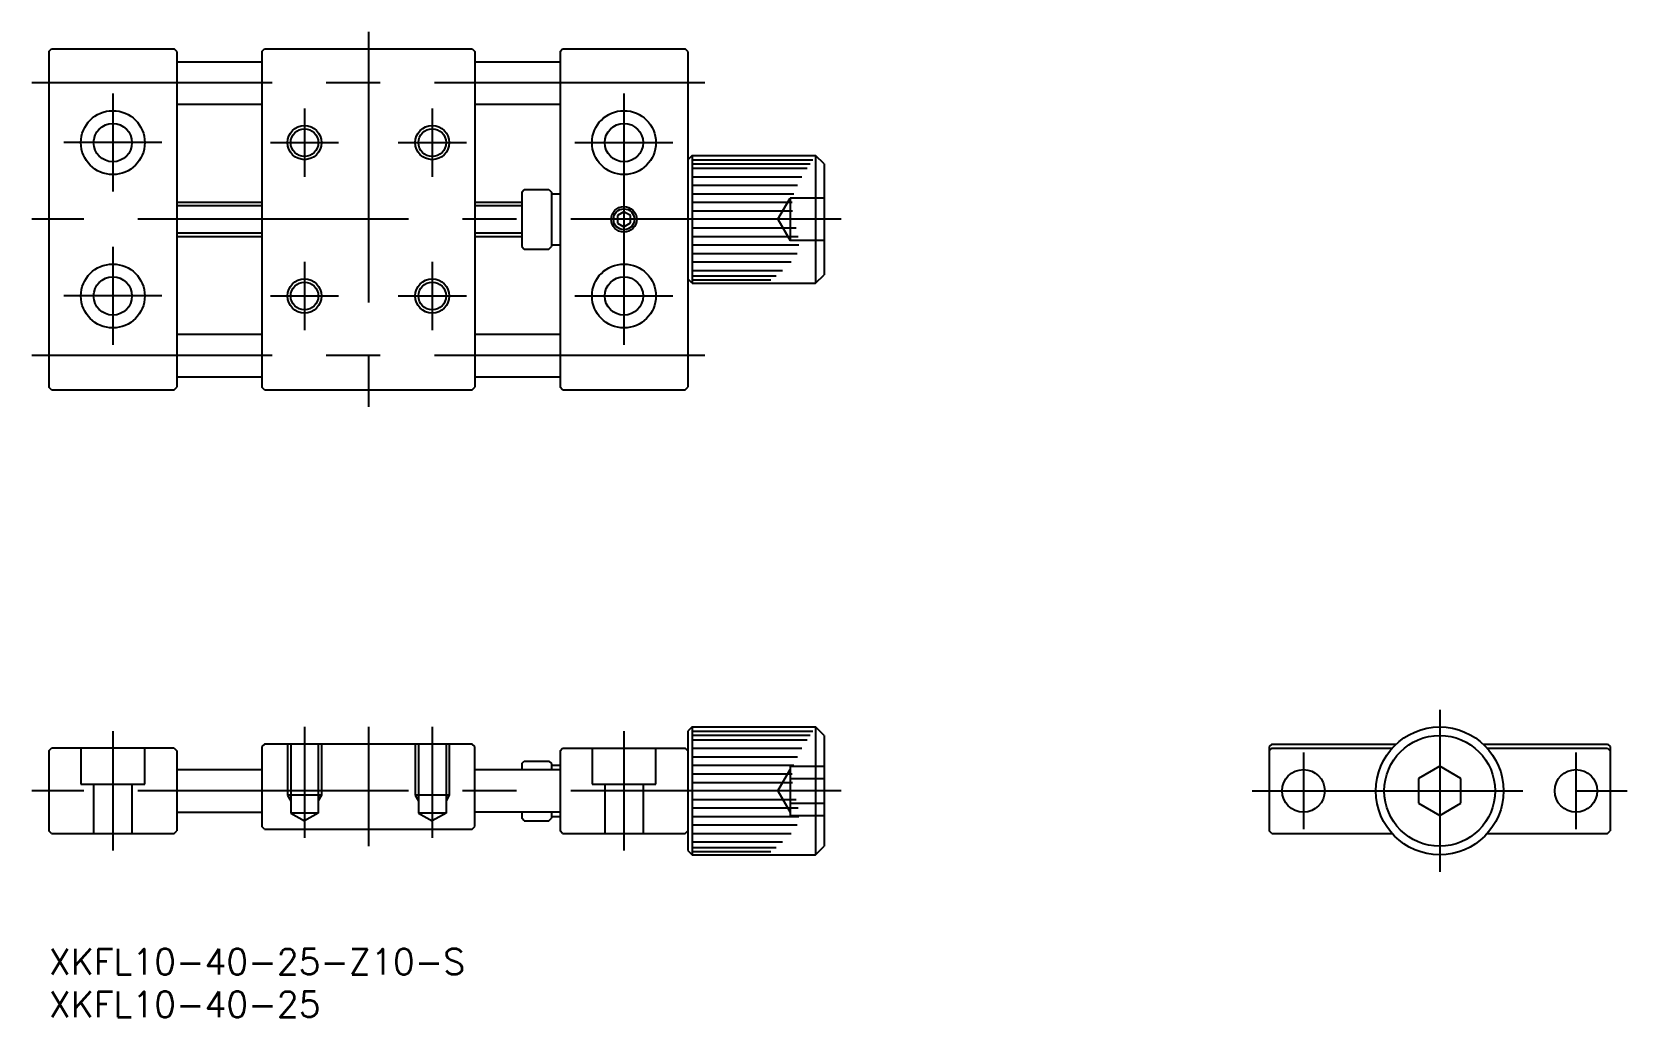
# Model space of a CAD drawing. Extents: x -165 to 22, y -27 to 89.
import ezdxf

# ---------------------------------------------------------------- set-up
doc = ezdxf.new("R2010")
doc.units = 0
doc.linetypes.add('CENTER', pattern=[50.8, 31.75, -6.35, 6.35, -6.35])
doc.linetypes.add('DASHED', pattern=[19.05, 12.7, -6.35])
doc.layers.get('0').update_dxf_attribs({"linetype": 'CONTINUOUS'})
doc.layers.add('CENTER', color=1, linetype='CONTINUOUS')
doc.styles.get("Standard").update_dxf_attribs({"font": 'txt.shx', "height": 3, "bigfont": 'bigfont.shx'})

# ---------------------------------------------------------------- blocks, each defined once
blk = doc.blocks.new('*U2')
at = {"color": 7, "linetype": 'CONTINUOUS'}
blk.add_text('XKFL10-40-25-Z10-S', height=3, dxfattribs=at).set_placement((-163.26, -21.61))
blk = doc.blocks.new('*U3')
at = {"color": 7, "linetype": 'CONTINUOUS'}
blk.add_text('XKFL10-40-25', height=3, dxfattribs=at).set_placement((-163.26, -26.61))

msp = doc.modelspace()

# ---------------------------------------------------------------- linework, layer by layer
at = {"color": 7, "linetype": 'CONTINUOUS'}
for p, q in [((-163.26, 86.73), (-162.96, 87.03)), ((-163.26, 86.73), (-163.26, 47.33)), ((-162.96, 87.03), (-148.56, 87.03)), ((-148.26, 86.73), (-148.56, 87.03)), ((-148.26, 86.73), (-148.26, 47.33)), ((-138.26, 86.73), (-137.96, 87.03)), ((-138.26, 86.73), (-138.26, 47.33)), ((-137.96, 87.03), (-113.56, 87.03)), ((-113.56, 87.03), (-113.26, 86.73)), ((-113.26, 86.73), (-113.26, 47.33)), ((-103.26, 86.73), (-102.96, 87.03)), ((-103.26, 86.73), (-103.26, 47.33)), ((-102.96, 87.03), (-88.56, 87.03)), ((-88.26, 86.73), (-88.56, 87.03)), ((-88.26, 86.73), (-88.26, 47.33)), ((-148.26, 85.53), (-138.26, 85.53)), ((-113.26, 85.53), (-103.26, 85.53)), ((-148.26, 80.53), (-138.26, 80.53)), ((-113.26, 80.53), (-103.26, 80.53)), ((-87.76, 74.53), (-88.26, 74.03)), ((-87.76, 74.53), (-87.76, 59.53)), ((-87.76, 74.53), (-73.26, 74.53)), ((-87.76, 74.03), (-73.6, 74.03)), ((-87.76, 73.56), (-73.91, 73.56)), ((-73.26, 74.53), (-73.26, 59.53)), ((-72.26, 73.53), (-73.26, 74.53)), ((-72.26, 73.53), (-72.26, 60.53)), ((-87.76, 73.03), (-74.25, 73.03)), ((-87.76, 72.03), (-74.86, 72.03)), ((-107.76, 70.23), (-107.46, 70.53)), ((-107.76, 70.23), (-107.76, 63.83)), ((-107.46, 70.53), (-104.56, 70.53)), ((-104.56, 70.53), (-104.26, 70.23)), ((-104.26, 70.23), (-104.26, 63.83)), ((-104.26, 70.03), (-103.26, 70.03)), ((-87.76, 71.03), (-75.4, 71.03)), ((-87.76, 70.03), (-75.82, 70.03)), ((-148.26, 69.03), (-138.26, 69.03)), ((-113.26, 69.03), (-107.76, 69.03)), ((-95.76, 67.89), (-96.51, 67.46)), ((-96.51, 67.46), (-96.51, 66.59)), ((-95.01, 67.46), (-95.76, 67.89)), ((-95.01, 66.6), (-95.01, 67.46)), ((-87.76, 69.03), (-76, 69.03)), ((-87.76, 68.03), (-75.97, 68.03)), ((-96.51, 66.59), (-95.76, 66.16)), ((-95.76, 66.16), (-95.01, 66.6)), ((-87.76, 66.03), (-75.54, 66.03)), ((-148.26, 65.03), (-138.26, 65.03)), ((-113.26, 65.03), (-107.76, 65.03)), ((-107.76, 63.83), (-107.46, 63.53)), ((-104.56, 63.53), (-104.26, 63.83)), ((-104.26, 64.03), (-103.26, 64.03)), ((-87.76, 65.03), (-75.32, 65.03)), ((-87.76, 64.03), (-75.23, 64.03)), ((-107.46, 63.53), (-104.56, 63.53)), ((-87.76, 63.03), (-75.44, 63.03)), ((-87.76, 62.03), (-76.12, 62.03)), ((-87.76, 59.53), (-88.26, 60.03)), ((-87.76, 61.03), (-77.14, 61.03)), ((-87.76, 60.39), (-77.91, 60.39)), ((-73.26, 59.53), (-72.26, 60.53)), ((-87.76, 59.92), (-78.53, 59.92)), ((-87.76, 59.53), (-73.26, 59.53)), ((-148.26, 53.53), (-138.26, 53.53)), ((-113.26, 53.53), (-103.26, 53.53)), ((-162.96, 47.03), (-163.26, 47.33)), ((-162.96, 47.03), (-148.56, 47.03)), ((-148.56, 47.03), (-148.26, 47.33)), ((-148.26, 48.53), (-138.26, 48.53)), ((-137.96, 47.03), (-138.26, 47.33)), ((-137.96, 47.03), (-113.56, 47.03)), ((-113.56, 47.03), (-113.26, 47.33)), ((-113.26, 48.53), (-103.26, 48.53)), ((-102.96, 47.03), (-103.26, 47.33)), ((-102.96, 47.03), (-88.56, 47.03)), ((-88.56, 47.03), (-88.26, 47.33)), ((-87.76, 7.44), (-88.26, 6.94)), ((-88.26, 6.94), (-88.26, -7.06)), ((-87.76, 7.44), (-87.76, -7.56)), ((-87.76, 7.44), (-73.26, 7.44)), ((-87.76, 6.94), (-73.6, 6.94)), ((-87.76, 6.48), (-73.91, 6.48)), ((-87.76, 5.94), (-74.25, 5.94)), ((-73.26, 7.44), (-73.26, -7.56)), ((-72.26, 6.44), (-73.26, 7.44)), ((-72.26, 6.44), (-72.26, -6.56)), ((-163.26, 4.64), (-162.96, 4.94)), ((-163.26, 4.64), (-163.26, -4.76)), ((-148.56, 4.94), (-162.96, 4.94)), ((-148.56, 4.94), (-148.26, 4.64)), ((-148.26, 4.64), (-148.26, -4.76)), ((-137.96, 5.44), (-138.26, 5.14)), ((-138.26, 5.14), (-138.26, -4.26)), ((-113.56, 5.44), (-137.96, 5.44)), ((-113.26, 5.14), (-113.56, 5.44)), ((-113.26, -4.26), (-113.26, 5.14)), ((-103.26, 4.64), (-102.96, 4.94)), ((-103.26, 4.64), (-103.26, -4.76)), ((-102.96, 4.94), (-88.56, 4.94)), ((-88.26, 4.64), (-88.56, 4.94)), ((-87.76, 4.94), (-74.86, 4.94)), ((-87.76, 3.94), (-75.4, 3.94)), ((-19.7, 5.44), (-20, 5.14)), ((-20, 5.14), (-20, -4.56)), ((-19.7, 4.94), (-20, 4.64)), ((-20, 4.64), (-20, -4.76)), ((-19.7, 5.44), (-5.1, 5.44)), ((-19.7, 4.94), (-5.59, 4.94)), ((5.1, 5.44), (19.7, 5.44)), ((5.59, 4.94), (19.7, 4.94)), ((19.7, 5.44), (20, 5.14)), ((19.7, 4.94), (20, 4.64)), ((20, 5.14), (20, -4.56)), ((20, 4.64), (20, -4.76)), ((-148.26, 2.44), (-138.26, 2.44)), ((-113.26, 2.44), (-103.26, 2.44)), ((-107.76, 3.14), (-107.46, 3.44)), ((-107.76, 3.14), (-107.76, 2.44)), ((-107.46, 3.44), (-104.56, 3.44)), ((-104.56, 3.44), (-104.26, 3.14)), ((-104.26, 3.14), (-104.26, 2.44)), ((-104.26, 2.94), (-103.26, 2.94)), ((-87.76, 2.94), (-75.82, 2.94)), ((-87.76, 1.94), (-76, 1.94)), ((0, 2.83), (-2.5, 1.38)), ((2.5, 1.38), (0, 2.83)), ((-87.76, 0.94), (-75.97, 0.94)), ((-2.5, 1.38), (-2.5, -1.5)), ((2.5, -1.5), (2.5, 1.38)), ((-87.76, -1.06), (-75.54, -1.06)), ((-2.5, -1.5), (0, -2.95)), ((0, -2.95), (2.5, -1.5)), ((-148.26, -2.56), (-138.26, -2.56)), ((-103.26, -2.56), (-113.26, -2.56)), ((-107.76, -2.56), (-107.76, -3.26)), ((-107.46, -3.56), (-107.76, -3.26)), ((-107.46, -3.56), (-104.56, -3.56)), ((-104.56, -3.56), (-104.26, -3.26)), ((-104.26, -2.56), (-104.26, -3.26)), ((-104.26, -3.06), (-103.26, -3.06)), ((-87.76, -2.06), (-75.32, -2.06)), ((-87.76, -3.06), (-75.23, -3.06)), ((-162.96, -5.06), (-163.26, -4.76)), ((-162.96, -5.06), (-148.56, -5.06)), ((-148.56, -5.06), (-148.26, -4.76)), ((-137.96, -4.56), (-138.26, -4.26)), ((-137.96, -4.56), (-113.56, -4.56)), ((-113.56, -4.56), (-113.26, -4.26)), ((-102.96, -5.06), (-103.26, -4.76)), ((-102.96, -5.06), (-88.56, -5.06)), ((-88.56, -5.06), (-88.26, -4.76)), ((-87.76, -4.06), (-75.44, -4.06)), ((-87.76, -5.06), (-76.12, -5.06)), ((-19.7, -5.06), (-20, -4.76)), ((-19.7, -5.06), (-5.59, -5.06)), ((5.59, -5.06), (19.7, -5.06)), ((19.7, -5.06), (20, -4.76)), ((-88.26, -7.06), (-87.76, -7.56)), ((-87.76, -6.06), (-77.14, -6.06)), ((-87.76, -6.69), (-77.91, -6.69)), ((-87.76, -7.16), (-78.53, -7.16)), ((-73.26, -7.56), (-72.26, -6.56)), ((-87.76, -7.56), (-73.26, -7.56))]:
    msp.add_line(p, q, dxfattribs=at)
at = {"color": 3, "linetype": 'DASHED'}
for p, q in [((-77.7, 67.03), (-76.26, 69.53)), ((-72.26, 69.53), (-76.26, 69.53)), ((-76.26, 69.53), (-76.26, 64.53)), ((-77.7, 67.03), (-76.26, 64.53)), ((-72.26, 67.03), (-76.26, 67.03)), ((-72.26, 64.53), (-76.26, 64.53)), ((-159.51, 4.94), (-159.51, 0.74)), ((-152.01, 0.74), (-152.01, 4.94)), ((-135.26, 5.44), (-135.26, -0.56)), ((-134.88, 5.44), (-134.88, -2.66)), ((-131.64, 5.44), (-131.64, -2.66)), ((-131.26, 5.44), (-131.26, -0.56)), ((-120.26, 5.44), (-120.26, -0.56)), ((-119.88, 5.44), (-119.88, -2.66)), ((-116.64, 5.44), (-116.64, -2.66)), ((-116.26, 5.44), (-116.26, -0.56)), ((-99.51, 4.94), (-99.51, 0.74)), ((-92.01, 0.74), (-92.01, 4.94)), ((-77.7, -0.06), (-76.26, 2.44)), ((-76.26, 2.83), (-76.26, -2.95)), ((-76.26, 2.83), (-72.26, 2.83)), ((-159.51, 0.74), (-152.01, 0.74)), ((-158.01, 0.74), (-158.01, -5.06)), ((-153.51, 0.74), (-153.51, -5.06)), ((-99.51, 0.74), (-92.01, 0.74)), ((-98.01, 0.74), (-98.01, -5.06)), ((-93.51, 0.74), (-93.51, -5.06)), ((-76.26, 1.38), (-72.26, 1.38)), ((-131.26, -0.56), (-135.26, -0.56)), ((-135.26, -0.56), (-134.88, -1.22)), ((-131.26, -0.56), (-131.64, -1.22)), ((-120.26, -0.56), (-119.88, -1.22)), ((-116.26, -0.56), (-120.26, -0.56)), ((-116.26, -0.56), (-116.64, -1.22)), ((-77.7, -0.06), (-76.26, -2.56)), ((-76.26, -1.5), (-72.26, -1.5)), ((-131.64, -2.66), (-134.88, -2.66)), ((-134.88, -2.66), (-133.26, -3.59)), ((-131.64, -2.66), (-133.26, -3.59)), ((-119.88, -2.66), (-118.26, -3.59)), ((-116.64, -2.66), (-119.88, -2.66)), ((-116.64, -2.66), (-118.26, -3.59)), ((-76.26, -2.95), (-72.26, -2.95))]:
    msp.add_line(p, q, dxfattribs=at)
at = {"color": 3, "linetype": 'CONTINUOUS'}
for p, q in [((-148.26, 68.65), (-138.26, 68.65)), ((-113.26, 68.65), (-107.76, 68.65)), ((-138.26, 65.41), (-148.26, 65.41)), ((-107.76, 65.41), (-113.26, 65.41))]:
    msp.add_line(p, q, dxfattribs=at)
at = {"color": 7, "linetype": 'CONTINUOUS'}
for centre, radius in [((-155.76, 76.03), 3.75), ((-95.76, 76.03), 3.75), ((-155.76, 76.03), 2.25), ((-133.26, 76.03), 1.62), ((-118.26, 76.03), 1.62), ((-95.76, 76.03), 2.25), ((-95.76, 67.03), 1.23), ((-155.76, 58.03), 3.75), ((-155.76, 58.03), 2.25), ((-95.76, 58.03), 3.75), ((-95.76, 58.03), 2.25), ((-133.26, 58.03), 1.62), ((-118.26, 58.03), 1.62), ((0, -0.06), 7.5), ((0, -0.06), 6.5), ((-16, -0.06), 2.5), ((16, -0.06), 2.5)]:
    msp.add_circle(centre, radius, dxfattribs=at)
at = {"color": 3, "linetype": 'CONTINUOUS'}
for centre, radius in [((-133.26, 76.03), 2), ((-118.26, 76.03), 2), ((-95.76, 67.03), 1.5), ((-133.26, 58.03), 2), ((-118.26, 58.03), 2)]:
    msp.add_circle(centre, radius, dxfattribs=at)
at = {"layer": 'CENTER', "color": 1, "linetype": 'CENTER'}
for p, q in [((-125.76, 89.03), (-125.76, 45.03)), ((-86.26, 83.03), (-165.26, 83.03)), ((-155.76, 81.78), (-155.76, 70.28)), ((-95.76, 81.78), (-95.76, 52.28)), ((-133.26, 80.03), (-133.26, 72.03)), ((-118.26, 80.03), (-118.26, 72.03)), ((-150.01, 76.03), (-161.51, 76.03)), ((-137.26, 76.03), (-129.26, 76.03)), ((-122.26, 76.03), (-114.26, 76.03)), ((-101.51, 76.03), (-90.01, 76.03)), ((-70.26, 67.03), (-165.26, 67.03)), ((-155.76, 63.78), (-155.76, 52.28)), ((-133.26, 62.03), (-133.26, 54.03)), ((-118.26, 62.03), (-118.26, 54.03)), ((-150.01, 58.03), (-161.51, 58.03)), ((-137.26, 58.03), (-129.26, 58.03)), ((-122.26, 58.03), (-114.26, 58.03)), ((-101.51, 58.03), (-90.01, 58.03)), ((-86.26, 51.03), (-165.26, 51.03)), ((0, 9.44), (0, -9.56)), ((-155.76, 6.94), (-155.76, -7.06)), ((-133.26, 7.44), (-133.26, -5.59)), ((-125.76, 7.44), (-125.76, -6.56)), ((-118.26, 7.44), (-118.26, -5.59)), ((-95.76, 6.94), (-95.76, -7.06)), ((-16, 4.44), (-16, -4.56)), ((16, 4.44), (16, -4.56)), ((-70.26, -0.06), (-165.26, -0.06)), ((-22, -0.06), (22, -0.06))]:
    msp.add_line(p, q, dxfattribs=at)

# ---------------------------------------------------------------- block references
at = {"color": 7, "linetype": 'CONTINUOUS'}
for name in ['*U2', '*U3']:
    msp.add_blockref(name, (0, 0), dxfattribs=at)

doc.saveas('drawing.dxf')
